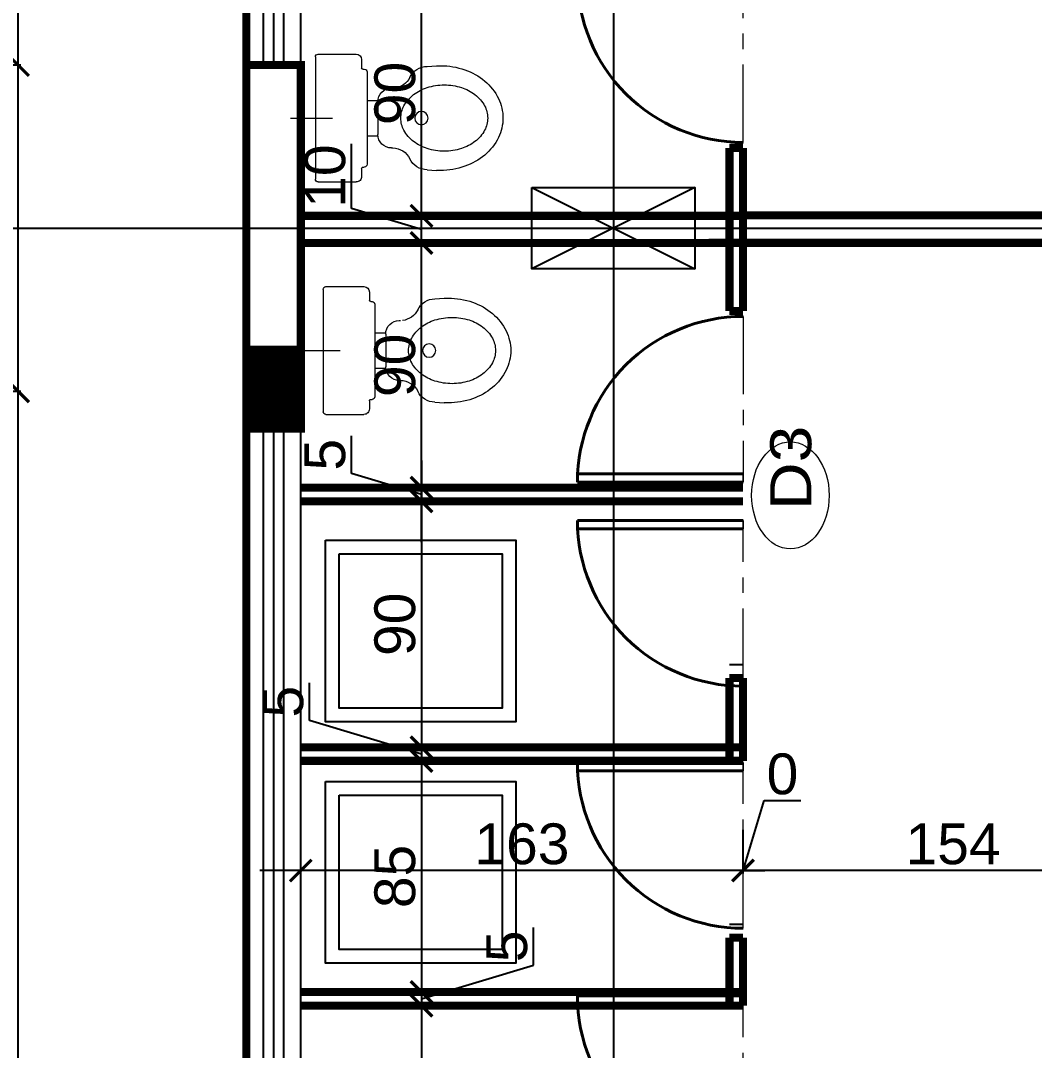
# Model space of a CAD drawing. Extents: x 250879 to 348495, y -51522 to -9360.
# Drawn here: x 292706.4 to 293079.3, y -20995.2 to -20616.5 of the extents above; entities that cross this region are included whole.
import ezdxf

# ---------------------------------------------------------------- set-up
doc = ezdxf.new("R2010")
doc.units = 0
doc.linetypes.add('CENTER', pattern=[50.800000000000004, 31.75, -6.349999999999999, 6.349999999999999, -6.349999999999999])
doc.layers.get('0').update_dxf_attribs({"linetype": 'CONTINUOUS'})
doc.layers.get('DEFPOINTS').update_dxf_attribs({"color": 9, "linetype": 'CONTINUOUS'})
for name, color, linetype, lineweight in [('A-Axis', 1, 'CENTER', 9), ('A-Door', 5, 'CONTINUOUS', 15), ('A-text finishing', 6, 'CONTINUOUS', 13), ('FURN', 126, 'CONTINUOUS', 9), ('SECTION-ar', 131, 'CONTINUOUS', 40)]:
    doc.layers.add(name, color=color, linetype=linetype, lineweight=lineweight)
for name, color, linetype in [('AXIS', 1, 'CONTINUOUS'), ('COLUMN', 5, 'CONTINUOUS'), ('FURNITURE', 4, 'CONTINUOUS'), ('WALL', 7, 'CONTINUOUS'), ('WALL1', 2, 'CONTINUOUS')]:
    doc.layers.add(name, color=color, linetype=linetype)
doc.styles.add('ARIAL', font='BOD_CR.TTF', dxfattribs={"width": 1.199999999999999})
doc.styles.get("Standard").update_dxf_attribs({"font": 'sanss___.ttf', "height": 15})
doc.dimstyles.new('STANDARD$0', dxfattribs={"dimscale": 0, "dimtxt": 12, "dimasz": 8, "dimexe": 15, "dimexo": 0.0625, "dimgap": 2, "dimtad": 1, "dimdec": 0, "dimzin": 0, "dimdsep": 46, "dimtxsty": 'Standard', "dimblk1": 'ARCHTICK', "dimblk2": 'ARCHTICK', "dimsah": 1, "dimcen": 0.09, "dimdle": 15, "dimclrd": 3, "dimclre": 3, "dimclrt": 3, "dimazin": 0, "dimtfac": 1, "dimtdec": 0, "dimtofl": 0, "dimtmove": 1, "dimatfit": 3, "dimldrblk": 'ARCHTICK', "dimfxl": 1.045499999999997, "dimfxlon": 1, "dimtolj": 1, "dimtzin": 0, "dimarcsym": 0})

# ---------------------------------------------------------------- blocks, each defined once
blk = doc.blocks.new('COLUMN')
at = {"layer": 'AXIS'}
for p, q in [((236924.6994773077, -9644.256519553426), (236984.6994773077, -9674.256519553426)), ((236984.6994773077, -9644.256519553426), (236924.6994773077, -9674.256519553426))]:
    blk.add_line(p, q, dxfattribs=at)
at = {"layer": 'COLUMN'}
blk.add_lwpolyline([(236924.6994773077, -9644.256519553426), (236984.6994773077, -9644.256519553426), (236984.6994773077, -9674.256519553426), (236924.6994773077, -9674.256519553426)], close=True, dxfattribs=at)
blk = doc.blocks.new('AXISG')
at = {"layer": 'AXIS'}
for p, q in [((305954.8837600994, -19949.16446858895), (305954.8837600994, -23524.12586554483)), ((305601.3768088833, -20692.8329642961), (307936.9012656476, -20692.8329642961))]:
    blk.add_line(p, q, dxfattribs=at)
at = {"layer": 'WALL', "linetype": 'Continuous'}
blk.add_blockref('COLUMN', (69000.18428279168, -11033.57644474268), dxfattribs=at)
blk = doc.blocks.new('_ARCHTICK')
at = {"color": 0, "linetype": 'ByBlock', "const_width": 0.15}
blk.add_lwpolyline([(-0.5, -0.5), (0.5, 0.5)], dxfattribs=at)
blk = doc.blocks.new('*D703')
at = {"layer": 'DEFPOINTS', "color": 0, "linetype": 'Continuous', "transparency": 16777216}
for p in [(292853.8539617985, -20788.28171744099), (292890.9306894002, -20788.28171744099), (292864.6861865809, -20793.28171744099)]:
    blk.add_point(p, dxfattribs=at)
at = {"layer": 'WALL', "color": 3, "linetype": 'Continuous', "lineweight": -2, "transparency": 16777216}
for p, q in [((292828.1276243499, -20783.06381620642), (292828.1276243499, -20769.20784912823)), ((292853.8539617985, -20808.28171744099), (292853.8539617985, -20773.28171744099)), ((292853.8539617985, -20790.78171744099), (292828.1276243499, -20783.06381620642)), ((292854.8994617985, -20788.28171744099), (292838.8539617985, -20788.28171744099)), ((292854.8994617985, -20793.28171744099), (292838.8539617985, -20793.28171744099))]:
    blk.add_line(p, q, dxfattribs=at)
at = {"layer": 'WALL', "color": 3, "linetype": 'Continuous', "lineweight": -2, "transparency": 16777216, "xscale": 8, "yscale": 8, "zscale": 8}
for p, rotation in [((292853.8539617985, -20788.28171744099), 90), ((292853.8539617985, -20793.28171744099), 270)]:
    blk.add_blockref('_ARCHTICK', p, dxfattribs=dict(at, rotation=rotation))
at = {"layer": 'WALL', "color": 3, "linetype": 'Continuous', "transparency": 16777216, "insert": (292818.4012869013, -20776.13583266728), "char_height": 15, "attachment_point": 5, "rotation": 90}
blk.add_mtext('\\A1;5', dxfattribs=at)
blk = doc.blocks.new('*D704')
at = {"layer": 'DEFPOINTS', "color": 0, "linetype": 'Continuous', "transparency": 16777216}
for p in [(292853.8539617985, -20698.28171744099), (292880.0147645975, -20698.28171744099), (292890.9306894002, -20788.28171744099)]:
    blk.add_point(p, dxfattribs=at)
at = {"layer": 'WALL', "color": 3, "linetype": 'Continuous', "lineweight": -2, "transparency": 16777216}
for p, q in [((292853.8539617985, -20803.28171744099), (292853.8539617985, -20683.28171744099)), ((292854.8994617985, -20698.28171744099), (292838.8539617985, -20698.28171744099)), ((292854.8994617985, -20788.28171744099), (292838.8539617985, -20788.28171744099))]:
    blk.add_line(p, q, dxfattribs=at)
at = {"layer": 'WALL', "color": 3, "linetype": 'Continuous', "lineweight": -2, "transparency": 16777216, "xscale": 8, "yscale": 8, "zscale": 8}
for p, rotation in [((292853.8539617985, -20698.28171744099), 90), ((292853.8539617985, -20788.28171744099), 270)]:
    blk.add_blockref('_ARCHTICK', p, dxfattribs=dict(at, rotation=rotation))
at = {"layer": 'WALL', "color": 3, "linetype": 'Continuous', "transparency": 16777216, "insert": (292844.1276243499, -20743.28171744094), "char_height": 15, "attachment_point": 5, "rotation": 90}
blk.add_mtext('\\A1;90', dxfattribs=at)
blk = doc.blocks.new('*D705')
at = {"layer": 'DEFPOINTS', "color": 0, "linetype": 'Continuous', "transparency": 16777216}
for p in [(292853.8539617985, -20688.28171744099), (292884.2931753561, -20688.28171744099), (292880.0147645975, -20698.28171744099)]:
    blk.add_point(p, dxfattribs=at)
at = {"layer": 'WALL', "color": 3, "linetype": 'Continuous', "lineweight": -2, "transparency": 16777216}
for p, q in [((292828.1276243499, -20685.56381620642), (292828.1276243499, -20661.79015365498)), ((292853.8539617985, -20713.28171744099), (292853.8539617985, -20673.28171744099)), ((292853.8539617985, -20693.28171744099), (292828.1276243499, -20685.56381620642)), ((292854.8994617985, -20688.28171744099), (292838.8539617985, -20688.28171744099)), ((292854.8994617985, -20698.28171744099), (292838.8539617985, -20698.28171744099))]:
    blk.add_line(p, q, dxfattribs=at)
at = {"layer": 'WALL', "color": 3, "linetype": 'Continuous', "lineweight": -2, "transparency": 16777216, "xscale": 8, "yscale": 8, "zscale": 8}
for p, rotation in [((292853.8539617985, -20688.28171744099), 90), ((292853.8539617985, -20698.28171744099), 270)]:
    blk.add_blockref('_ARCHTICK', p, dxfattribs=dict(at, rotation=rotation))
at = {"layer": 'WALL', "color": 3, "linetype": 'Continuous', "transparency": 16777216, "insert": (292818.4012869013, -20673.67698493065), "char_height": 15, "attachment_point": 5, "rotation": 90}
blk.add_mtext('\\A1;10', dxfattribs=at)
blk = doc.blocks.new('*D706')
at = {"layer": 'DEFPOINTS', "color": 0, "linetype": 'Continuous', "transparency": 16777216}
for p in [(292853.8539617985, -20598.28171744099), (292863.2604933989, -20598.28171744099), (292884.2931753561, -20688.28171744099)]:
    blk.add_point(p, dxfattribs=at)
at = {"layer": 'WALL', "color": 3, "linetype": 'Continuous', "lineweight": -2, "transparency": 16777216}
for p, q in [((292853.8539617985, -20703.28171744099), (292853.8539617985, -20583.28171744099)), ((292854.8994617985, -20598.28171744099), (292838.8539617985, -20598.28171744099)), ((292854.8994617985, -20688.28171744099), (292838.8539617985, -20688.28171744099))]:
    blk.add_line(p, q, dxfattribs=at)
at = {"layer": 'WALL', "color": 3, "linetype": 'Continuous', "lineweight": -2, "transparency": 16777216, "xscale": 8, "yscale": 8, "zscale": 8}
for p, rotation in [((292853.8539617985, -20598.28171744099), 90), ((292853.8539617985, -20688.28171744099), 270)]:
    blk.add_blockref('_ARCHTICK', p, dxfattribs=dict(at, rotation=rotation))
at = {"layer": 'WALL', "color": 3, "linetype": 'Continuous', "transparency": 16777216, "insert": (292844.1276243499, -20643.28171744094), "char_height": 15, "attachment_point": 5, "rotation": 90}
blk.add_mtext('\\A1;90', dxfattribs=at)
blk = doc.blocks.new('D70')
at = {"layer": 'A-Axis'}
blk.add_line((307725.0642755921, -30884.76289640172), (307725.0642755921, -30817.07946808813), dxfattribs=at)
at = {"layer": 'A-Door'}
for p, q in [((307725.0642755921, -30817.07946808813), (307725.0642755921, -30820.45102590095)), ((307792.7477039057, -30817.07946808813), (307792.7477039057, -30820.45102590095))]:
    blk.add_line(p, q, dxfattribs=at)
at = {"layer": 'SECTION-ar', "ltscale": 20}
for p, q in [((307725.0642755921, -30817.07946808813), (307792.7477039057, -30817.07946808813)), ((307792.7477039057, -30820.45102590095), (307725.0642755921, -30820.45102590096))]:
    blk.add_line(p, q, dxfattribs=at)
at = {"layer": 'SECTION-ar', "ltscale": 20, "extrusion": (0, 0, -1)}
blk.add_ellipse((307725.0642755921, -30817.07946808812), major_axis=(-47.85941113449373, 47.85941113449371), ratio=0.9999999999997696, start_param=2.356194490192229, end_param=3.926990816987356, dxfattribs=at)
blk = doc.blocks.new('TOILET')
for p, q in [((1.42e-14, 0.0920005549881893), (-1.42e-14, -0.0627298281180799)), ((-0.2250000000000369, 0), (0.2250000000000369, 0)), ((-0.2350000000000278, -0.0100000000000051), (-0.2349999999999994, -0.149999999999963)), ((0.2350000000000278, -0.0100000000000051), (0.2350000000000278, -0.1499999999999773)), ((-0.2149999999999892, -0.1699999999999591), (-0.1850000000000165, -0.1699999999999591)), ((-0.180000000000021, -0.1749999999999545), (-0.180000000000021, -0.17999999999995)), ((0.1799999999999926, -0.1749999999999545), (0.1799999999999926, -0.17999999999995)), ((0.184999999999988, -0.1699999999999591), (0.2150000000000176, -0.1699999999999733)), ((-0.1700000000000301, -0.1899999999999551), (0.1700000000000017, -0.1899999999999551)), ((-0.0649999999999551, -0.1899999999999551), (-0.0649999999999551, -0.230250628144617)), ((0.0650000000000119, -0.1899999999999551), (0.0650000000000119, -0.2302506281446455)), ((-0.0599999999999881, -0.2299999999999613), (0.0600000000000165, -0.2299999999999756)), ((-0.1099999999999994, -0.2799999999999585), (-0.1099999999999994, -0.2843671447610916)), ((0.1100000000000278, -0.2799999999999727), (0.1100000000000278, -0.2843671447648575)), ((-0.1899999999999835, -0.4108582511738206), (-0.1921942687095139, -0.4455287479287762)), ((0.1899999999999835, -0.4108582511738348), (0.1921942687095424, -0.4455287479287762))]:
    blk.add_line(p, q)
blk.add_lwpolyline([(1.42e-14, -0.3142484466677757, 0.124940132211905), (-0.0448875361360734, -0.3256428226940216, 0.1058033347124543), (-0.0862508156472046, -0.3610526170990624, 0.0866504525014975), (-0.1122687594558585, -0.4111386203364021, 0.0767072297481512), (-0.1219770732540013, -0.4740478801299162, 0.0767072297480998), (-0.1122687594558585, -0.5369571399234729, 0.08665045250132201), (-0.0862508156472046, -0.5870431431607699, 0.1058033347123541), (-0.0448875361360734, -0.622452937565825, 0.124940132211754), (1.42e-14, -0.6338473135920566, 0.1249401322118307), (0.0448875361360734, -0.622452937565825, 0.1058033347125261), (0.086250815647233, -0.5870431431607699, 0.0866504525015058), (0.1122687594559153, -0.5369571399233735, 0.0767072297479977), (0.1219770732540297, -0.4740478801299162, 0.0767072297478614), (0.1122687594559437, -0.41113862033653, 0.08665045250157301), (0.086250815647233, -0.3610526170990624, 0.1058033347126552), (0.0448875361361019, -0.32564282269405, 0.1249401322122071)], format="xyb", close=True)
for points in [[(-0.1921942687095139, -0.4455287479287762, 0.0132118733683078), (-0.1925767201674802, -0.4599999999999654, 0.0836533908698555), (-0.1774512425788117, -0.5497729966895833, 0.0910585749032859), (-0.1361723047290724, -0.622634559672875, 0.1039527655389793), (-0.0719155897296702, -0.6731840259616462, 0.1153588042675375), (1.42e-14, -0.6899999999999693, 0.1153588042676263)], [(1.42e-14, -0.6899999999999693, 0.1153588042676263), (0.0719155897296418, -0.6731840259616462, 0.1039527655391966), (0.1361723047291008, -0.622634559672875, 0.0910585749032859), (0.1774512425788401, -0.5497729966895833, 0.0836533908698555), (0.1925767201675086, -0.4599999999999654, 0.0132118733682955), (0.1921942687095424, -0.4455287479287762, 0.0910585749033702)]]:
    blk.add_lwpolyline(points, format="xyb")
blk.add_circle((1.42e-14, -0.3898931670839545), 0.0245844573011453)
for centre, radius, start, end in [((-0.2250000000000369, -0.0100000000000051), 0.01, 90, 180), ((0.2250000000000369, -0.0100000000000051), 0.01, 0, 90.00000000000178), ((-0.2149999999999892, -0.149999999999963), 0.02, 180.0000000000102, 269.9999999999981), ((0.2150000000000176, -0.1499999999999773), 0.02, 269.9999999999981, 0), ((-0.1850000000000165, -0.1749999999999545), 0.005, 0, 89.99999999999773), ((-0.1700000000000301, -0.17999999999995), 0.01, 180, 270), ((0.1700000000000017, -0.17999999999995), 0.01, 269.9999999999981, 0), ((0.184999999999988, -0.1749999999999545), 0.005, 89.99999999998575, 180), ((-0.0599999999999881, -0.2799999999999585), 0.05, 89.99999999999193, 180), ((0.0600000000000165, -0.2799999999999727), 0.05, 0, 89.99999999999646), ((-0.1799999999999926, -0.2843671447610916), 0.07, 295.3769335241037, 353.5887963686275), ((0.180000000000021, -0.2843671447648575), 0.07, 180, 244.6230664752254), ((-0.1199999999999903, -0.4108582511738206), 0.07, 115.3769335241, 180.0000000000035), ((0.1199999999999903, -0.4108582511738348), 0.07, 0, 64.62306647523387)]:
    blk.add_arc(centre, radius, start, end)
blk = doc.blocks.new('*D708')
at = {"layer": 'DEFPOINTS', "color": 0, "linetype": 'Continuous', "transparency": 16777216}
for p in [(292853.8539617985, -20793.28171744099), (292853.8539617985, -20883.7348086327), (292853.8539617985, -20883.7348086327)]:
    blk.add_point(p, dxfattribs=at)
at = {"layer": 'WALL', "color": 3, "linetype": 'Continuous', "lineweight": -2, "transparency": 16777216}
for p, q in [((292853.8539617985, -20778.28171744099), (292853.8539617985, -20898.7348086327)), ((292853.8539617985, -20793.28171744099), (292838.8539617985, -20793.28171744099)), ((292853.8539617985, -20883.7348086327), (292838.8539617985, -20883.7348086327))]:
    blk.add_line(p, q, dxfattribs=at)
at = {"layer": 'WALL', "color": 3, "linetype": 'Continuous', "lineweight": -2, "transparency": 16777216, "xscale": 8, "yscale": 8, "zscale": 8}
for p, rotation in [((292853.8539617985, -20793.28171744099), 90), ((292853.8539617985, -20883.7348086327), 270)]:
    blk.add_blockref('_ARCHTICK', p, dxfattribs=dict(at, rotation=rotation))
at = {"layer": 'WALL', "color": 3, "linetype": 'Continuous', "transparency": 16777216, "insert": (292844.1276243499, -20838.5082630368), "char_height": 15, "attachment_point": 5, "rotation": 90}
blk.add_mtext('\\A1;90', dxfattribs=at)
blk = doc.blocks.new('*D709')
at = {"layer": 'DEFPOINTS', "color": 0, "linetype": 'Continuous', "transparency": 16777216}
for p in [(292853.8539617985, -20883.7348086327), (292853.8539617985, -20888.7348086327), (292853.8539617985, -20888.7348086327)]:
    blk.add_point(p, dxfattribs=at)
at = {"layer": 'WALL', "color": 3, "linetype": 'Continuous', "lineweight": -2, "transparency": 16777216}
for p, q in [((292812.6749494528, -20873.881104929), (292812.6749494528, -20860.02513785081)), ((292853.8539617985, -20868.7348086327), (292853.8539617985, -20903.7348086327)), ((292853.8539617985, -20886.2348086327), (292812.6749494528, -20873.881104929)), ((292853.8539617985, -20883.7348086327), (292838.8539617985, -20883.7348086327)), ((292853.8539617985, -20888.7348086327), (292838.8539617985, -20888.7348086327))]:
    blk.add_line(p, q, dxfattribs=at)
at = {"layer": 'WALL', "color": 3, "linetype": 'Continuous', "lineweight": -2, "transparency": 16777216, "xscale": 8, "yscale": 8, "zscale": 8}
for p, rotation in [((292853.8539617985, -20883.7348086327), 90), ((292853.8539617985, -20888.7348086327), 270)]:
    blk.add_blockref('_ARCHTICK', p, dxfattribs=dict(at, rotation=rotation))
at = {"layer": 'WALL', "color": 3, "linetype": 'Continuous', "transparency": 16777216, "insert": (292802.9486120042, -20866.95312138986), "char_height": 15, "attachment_point": 5, "rotation": 90}
blk.add_mtext('\\A1;5', dxfattribs=at)
blk = doc.blocks.new('*D710')
at = {"layer": 'DEFPOINTS', "color": 0, "linetype": 'Continuous', "transparency": 16777216}
for p in [(292853.8539617985, -20888.7348086327), (292853.8539617985, -20973.7348086327), (292853.8539617985, -20973.7348086327)]:
    blk.add_point(p, dxfattribs=at)
at = {"layer": 'WALL', "color": 3, "linetype": 'Continuous', "lineweight": -2, "transparency": 16777216}
for p, q in [((292853.8539617985, -20873.7348086327), (292853.8539617985, -20988.7348086327)), ((292853.8539617985, -20888.7348086327), (292838.8539617985, -20888.7348086327)), ((292853.8539617985, -20973.7348086327), (292838.8539617985, -20973.7348086327))]:
    blk.add_line(p, q, dxfattribs=at)
at = {"layer": 'WALL', "color": 3, "linetype": 'Continuous', "lineweight": -2, "transparency": 16777216, "xscale": 8, "yscale": 8, "zscale": 8}
for p, rotation in [((292853.8539617985, -20888.7348086327), 90), ((292853.8539617985, -20973.7348086327), 270)]:
    blk.add_blockref('_ARCHTICK', p, dxfattribs=dict(at, rotation=rotation))
at = {"layer": 'WALL', "color": 3, "linetype": 'Continuous', "transparency": 16777216, "insert": (292844.1276243499, -20931.23480863265), "char_height": 15, "attachment_point": 5, "rotation": 90}
blk.add_mtext('\\A1;85', dxfattribs=at)
blk = doc.blocks.new('*D711')
at = {"layer": 'DEFPOINTS', "color": 0, "linetype": 'Continuous', "transparency": 16777216}
for p in [(292853.8539617985, -20973.7348086327), (292848.6596819623, -20978.7348086327), (292853.8539617985, -20978.7348086327)]:
    blk.add_point(p, dxfattribs=at)
at = {"layer": 'WALL', "color": 3, "linetype": 'Continuous', "lineweight": -2, "transparency": 16777216}
for p, q in [((292895.0329741442, -20963.881104929), (292895.0329741442, -20950.02513785081)), ((292853.8539617985, -20958.7348086327), (292853.8539617985, -20993.7348086327)), ((292853.8539617985, -20976.2348086327), (292895.0329741442, -20963.881104929)), ((292853.8539617985, -20973.7348086327), (292838.8539617985, -20973.7348086327)), ((292852.8084617985, -20978.7348086327), (292868.8539617985, -20978.7348086327))]:
    blk.add_line(p, q, dxfattribs=at)
at = {"layer": 'WALL', "color": 3, "linetype": 'Continuous', "lineweight": -2, "transparency": 16777216, "xscale": 8, "yscale": 8, "zscale": 8}
for p, rotation in [((292853.8539617985, -20973.7348086327), 90), ((292853.8539617985, -20978.7348086327), 270)]:
    blk.add_blockref('_ARCHTICK', p, dxfattribs=dict(at, rotation=rotation))
at = {"layer": 'WALL', "color": 3, "linetype": 'Continuous', "transparency": 16777216, "insert": (292885.3066366956, -20956.95312138986), "char_height": 15, "attachment_point": 5, "rotation": 90}
blk.add_mtext('\\A1;5', dxfattribs=at)
blk = doc.blocks.new('*D712')
at = {"layer": 'DEFPOINTS', "color": 0, "linetype": 'Continuous', "transparency": 16777216}
for p in [(292848.6596819623, -20978.7348086327), (292848.6596819623, -21067.83296429647), (292853.8539617985, -21067.83296429647)]:
    blk.add_point(p, dxfattribs=at)
at = {"layer": 'WALL', "color": 3, "linetype": 'Continuous', "lineweight": -2, "transparency": 16777216}
for p, q in [((292853.8539617985, -20963.7348086327), (292853.8539617985, -21082.83296429647)), ((292852.8084617985, -20978.7348086327), (292868.8539617985, -20978.7348086327)), ((292852.8084617985, -21067.83296429647), (292868.8539617985, -21067.83296429647))]:
    blk.add_line(p, q, dxfattribs=at)
at = {"layer": 'WALL', "color": 3, "linetype": 'Continuous', "lineweight": -2, "transparency": 16777216, "xscale": 8, "yscale": 8, "zscale": 8}
for p, rotation in [((292853.8539617985, -20978.7348086327), 90), ((292853.8539617985, -21067.83296429647), 270)]:
    blk.add_blockref('_ARCHTICK', p, dxfattribs=dict(at, rotation=rotation))
at = {"layer": 'WALL', "color": 3, "linetype": 'Continuous', "transparency": 16777216, "insert": (292844.1276243499, -21023.28388646454), "char_height": 15, "attachment_point": 5, "rotation": 90}
blk.add_mtext('\\A1;89', dxfattribs=at)
blk = doc.blocks.new('*D721')
at = {"layer": 'DEFPOINTS', "color": 0, "linetype": 'Continuous', "transparency": 16777216}
for p in [(292972.1353686816, -20929.06999551473), (293126.6342208207, -20929.06999551473), (292972.1353686816, -20953.73480863276)]:
    blk.add_point(p, dxfattribs=at)
at = {"layer": 'WALL', "color": 3, "linetype": 'Continuous', "lineweight": -2, "transparency": 16777216}
for p, q in [((292972.1353686816, -20930.11549551473), (292972.1353686816, -20914.06999551473)), ((293126.6342208207, -20929.06999551473), (293126.6342208207, -20914.06999551473)), ((293141.6342208207, -20929.06999551473), (292957.1353686816, -20929.06999551473))]:
    blk.add_line(p, q, dxfattribs=at)
at = {"layer": 'WALL', "color": 3, "linetype": 'Continuous', "lineweight": -2, "transparency": 16777216, "xscale": 8, "yscale": 8, "zscale": 8, "rotation": 180}
blk.add_blockref('_ARCHTICK', (292972.1353686816, -20929.06999551473), dxfattribs=at)
at = {"layer": 'WALL', "color": 3, "linetype": 'Continuous', "lineweight": -2, "transparency": 16777216, "xscale": 8, "yscale": 8, "zscale": 8}
blk.add_blockref('_ARCHTICK', (293126.6342208207, -20929.06999551473), dxfattribs=at)
at = {"layer": 'WALL', "color": 3, "linetype": 'Continuous', "transparency": 16777216, "insert": (293049.3847947512, -20919.34365806617), "char_height": 15, "attachment_point": 5}
blk.add_mtext('\\A1;154', dxfattribs=at)
blk = doc.blocks.new('*D722')
at = {"layer": 'DEFPOINTS', "color": 0, "linetype": 'Continuous', "transparency": 16777216}
for p in [(292972.1353686816, -20929.06999551473), (292972.1353686816, -20953.73480863276), (292972.1353686816, -20953.73480863276)]:
    blk.add_point(p, dxfattribs=at)
at = {"layer": 'WALL', "color": 3, "linetype": 'Continuous', "lineweight": -2, "transparency": 16777216}
for p, q in [((292972.1353686816, -20929.06999551473), (292979.8532699161, -20903.34365806617)), ((292979.8532699161, -20903.34365806617), (292993.400595019, -20903.34365806617)), ((292972.1353686816, -20930.11549551473), (292972.1353686816, -20914.06999551473)), ((292972.1353686816, -20930.11549551473), (292972.1353686816, -20914.06999551473)), ((292972.1353686816, -20929.06999551473), (292964.1353686816, -20929.06999551473)), ((292972.1353686816, -20929.06999551473), (292980.1353686816, -20929.06999551473))]:
    blk.add_line(p, q, dxfattribs=at)
at = {"layer": 'WALL', "color": 3, "linetype": 'Continuous', "lineweight": -2, "transparency": 16777216, "xscale": 8, "yscale": 8, "zscale": 8}
blk.add_blockref('_ARCHTICK', (292972.1353686816, -20929.06999551473), dxfattribs=at)
at = {"layer": 'WALL', "color": 3, "linetype": 'Continuous', "lineweight": -2, "transparency": 16777216, "xscale": 8, "yscale": 8, "zscale": 8, "rotation": 180}
blk.add_blockref('_ARCHTICK', (292972.1353686816, -20929.06999551473), dxfattribs=at)
at = {"layer": 'WALL', "color": 3, "linetype": 'Continuous', "transparency": 16777216, "insert": (292986.6269324676, -20893.61732061761), "char_height": 15, "attachment_point": 5}
blk.add_mtext('\\A1;0', dxfattribs=at)
blk = doc.blocks.new('*D723')
at = {"layer": 'DEFPOINTS', "color": 0, "linetype": 'Continuous', "transparency": 16777216}
for p in [(292809.4429352072, -20929.06999551473), (292809.4429352072, -20949.24366318347), (292972.1353686816, -20953.73480863276)]:
    blk.add_point(p, dxfattribs=at)
at = {"layer": 'WALL', "color": 3, "linetype": 'Continuous', "lineweight": -2, "transparency": 16777216}
for p, q in [((292809.4429352072, -20930.11549551473), (292809.4429352072, -20914.06999551473)), ((292972.1353686816, -20930.11549551473), (292972.1353686816, -20914.06999551473)), ((292987.1353686816, -20929.06999551473), (292794.4429352072, -20929.06999551473))]:
    blk.add_line(p, q, dxfattribs=at)
at = {"layer": 'WALL', "color": 3, "linetype": 'Continuous', "lineweight": -2, "transparency": 16777216, "xscale": 8, "yscale": 8, "zscale": 8, "rotation": 180}
blk.add_blockref('_ARCHTICK', (292809.4429352072, -20929.06999551473), dxfattribs=at)
at = {"layer": 'WALL', "color": 3, "linetype": 'Continuous', "lineweight": -2, "transparency": 16777216, "xscale": 8, "yscale": 8, "zscale": 8}
blk.add_blockref('_ARCHTICK', (292972.1353686816, -20929.06999551473), dxfattribs=at)
at = {"layer": 'WALL', "color": 3, "linetype": 'Continuous', "transparency": 16777216, "insert": (292890.7891519443, -20919.33337000033), "char_height": 15, "attachment_point": 5}
blk.add_mtext('\\A1;163', dxfattribs=at)
blk = doc.blocks.new('*D769')
at = {"layer": 'DEFPOINTS', "color": 0, "linetype": 'Continuous', "transparency": 16777216}
for p in [(292705.4552457123, -20752.83296429462), (292789.4429352075, -20752.83296429462), (292789.442935207, -21032.83296429462)]:
    blk.add_point(p, dxfattribs=at)
at = {"layer": 'WALL', "color": 3, "linetype": 'Continuous', "lineweight": -2, "transparency": 16777216}
for p, q in [((292705.4552457123, -21047.83296429462), (292705.4552457123, -20737.83296429462)), ((292706.5007457123, -20752.83296429462), (292690.4552457123, -20752.83296429462)), ((292706.5007457123, -21032.83296429462), (292690.4552457123, -21032.83296429462))]:
    blk.add_line(p, q, dxfattribs=at)
at = {"layer": 'WALL', "color": 3, "linetype": 'Continuous', "lineweight": -2, "transparency": 16777216, "xscale": 8, "yscale": 8, "zscale": 8}
for p, rotation in [((292705.4552457123, -20752.83296429462), 90), ((292705.4552457123, -21032.83296429462), 270)]:
    blk.add_blockref('_ARCHTICK', p, dxfattribs=dict(at, rotation=rotation))
at = {"layer": 'WALL', "color": 3, "linetype": 'Continuous', "transparency": 16777216, "insert": (292695.7289082637, -20892.83296429457), "char_height": 15, "attachment_point": 5, "rotation": 90}
blk.add_mtext('\\A1;280', dxfattribs=at)
blk = doc.blocks.new('*D770')
at = {"layer": 'DEFPOINTS', "color": 0, "linetype": 'Continuous', "transparency": 16777216}
for p in [(292705.4552457123, -20632.83296429462), (292789.4429352076, -20632.83296429462), (292789.4429352075, -20752.83296429462)]:
    blk.add_point(p, dxfattribs=at)
at = {"layer": 'WALL', "color": 3, "linetype": 'Continuous', "lineweight": -2, "transparency": 16777216}
for p, q in [((292705.4552457123, -20767.83296429462), (292705.4552457123, -20617.83296429462)), ((292706.5007457123, -20632.83296429462), (292690.4552457123, -20632.83296429462)), ((292706.5007457123, -20752.83296429462), (292690.4552457123, -20752.83296429462))]:
    blk.add_line(p, q, dxfattribs=at)
at = {"layer": 'WALL', "color": 3, "linetype": 'Continuous', "lineweight": -2, "transparency": 16777216, "xscale": 8, "yscale": 8, "zscale": 8}
for p, rotation in [((292705.4552457123, -20632.83296429462), 90), ((292705.4552457123, -20752.83296429462), 270)]:
    blk.add_blockref('_ARCHTICK', p, dxfattribs=dict(at, rotation=rotation))
at = {"layer": 'WALL', "color": 3, "linetype": 'Continuous', "transparency": 16777216, "insert": (292695.7289082637, -20692.83296429457), "char_height": 15, "attachment_point": 5, "rotation": 90}
blk.add_mtext('\\A1;120', dxfattribs=at)
blk = doc.blocks.new('*D771')
at = {"layer": 'DEFPOINTS', "color": 0, "linetype": 'Continuous', "transparency": 16777216}
for p in [(292705.4552457123, -20352.83296429462), (292789.4429352081, -20352.83296429462), (292789.4429352076, -20632.83296429462)]:
    blk.add_point(p, dxfattribs=at)
at = {"layer": 'WALL', "color": 3, "linetype": 'Continuous', "lineweight": -2, "transparency": 16777216}
for p, q in [((292705.4552457123, -20647.83296429462), (292705.4552457123, -20337.83296429462)), ((292706.5007457123, -20352.83296429462), (292690.4552457123, -20352.83296429462)), ((292706.5007457123, -20632.83296429462), (292690.4552457123, -20632.83296429462))]:
    blk.add_line(p, q, dxfattribs=at)
at = {"layer": 'WALL', "color": 3, "linetype": 'Continuous', "lineweight": -2, "transparency": 16777216, "xscale": 8, "yscale": 8, "zscale": 8}
for p, rotation in [((292705.4552457123, -20352.83296429462), 90), ((292705.4552457123, -20632.83296429462), 270)]:
    blk.add_blockref('_ARCHTICK', p, dxfattribs=dict(at, rotation=rotation))
at = {"layer": 'WALL', "color": 3, "linetype": 'Continuous', "transparency": 16777216, "insert": (292695.7289082637, -20492.83296429457), "char_height": 15, "attachment_point": 5, "rotation": 90}
blk.add_mtext('\\A1;280', dxfattribs=at)

msp = doc.modelspace()

# ---------------------------------------------------------------- linework, layer by layer
at = {"layer": 'AXIS'}
msp.add_line((292924.4429352068, -19501.49473546498), (292924.4429352068, -23524.12586554483), dxfattribs=at)
at = {"layer": 'FURN'}
msp.add_ellipse((292989.5551120403, -20791.10584581609), major_axis=(-1.205418003969182e-15, 19.68596994347172), ratio=0.7243809066411835, dxfattribs=at)
at = {"layer": 'FURNITURE', "ltscale": 3}
for points in [[(292809.4429352081, -20352.83296429465), (292789.4429352081, -20352.83296429462), (292789.4429352077, -20632.83296429462), (292809.4429352077, -20632.83296429465)], [(292795.6139948085, -20632.83296429463), (292803.2718756068, -20632.83296429464), (292803.2718756073, -20352.83296429464), (292795.613994809, -20352.83296429463)], [(292809.4429352075, -20752.83296429465), (292789.4429352075, -20752.83296429462), (292789.442935207, -21032.83296429462), (292809.442935207, -21032.83296429465)], [(292795.6139948079, -21032.83296429463), (292803.2718756062, -21032.83296429464), (292803.2718756067, -20752.83296429464), (292795.6139948083, -20752.83296429463)], [(292818.5152992047, -20807.58787186762), (292888.5874025928, -20807.58787186762), (292888.5874025928, -20874.38110492877), (292818.5152992047, -20874.38110492877)], [(292823.5152992047, -20812.58787186762), (292883.5874025928, -20812.58787186762), (292883.5874025928, -20869.38110492877), (292823.5152992047, -20869.38110492877)], [(292818.5152992047, -20896.31602434952), (292888.5874025928, -20896.31602434952), (292888.5874025928, -20963.10925741067), (292818.5152992047, -20963.10925741067)], [(292823.5152992047, -20901.31602434952), (292883.5874025928, -20901.31602434952), (292883.5874025928, -20958.10925741067), (292823.5152992047, -20958.10925741067)]]:
    msp.add_lwpolyline(points, close=True, dxfattribs=at)
at = {"layer": 'WALL', "linetype": 'Continuous'}
for p, q in [((292789.4429352085, -20272.66837802824), (292789.4429352085, -21477.8329642961)), ((292967.1353686816, -20853.28171744099), (292972.1353686816, -20853.28171744099)), ((292967.1353686816, -20948.7348086327), (292972.1353686816, -20948.7348086327))]:
    msp.add_line(p, q, dxfattribs=at)
at = {"layer": 'WALL', "linetype": 'Continuous', "const_width": 3}
for points in [[(292720.0118131653, -21907.83296429605), (292720.011813165, -21477.8329642961), (292789.4429352062, -21477.8329642961), (292789.4429352068, -20272.66837802973), (292904.4429352069, -20272.66837803012), (292904.4429352218, -20157.668377999), (294465.7156147903, -20157.66837802988), (294465.7156147906, -20272.66837803004), (294580.7156147904, -20272.66837802973), (294580.7156147903, -20707.8329642961), (294580.7156147903, -20707.8329642961), (294580.7156147903, -20707.8329642961), (293701.8948077681, -20709.57149138337), (293701.8948077681, -20497.31333556247)], [(292789.4429352076, -20692.83296429462), (292789.4429352077, -20632.83296429462), (292809.4429352077, -20632.83296429465), (292809.4429352076, -20692.83296429465), (292809.4429352075, -20752.83296429465), (292789.4429352075, -20752.83296429462), (292789.4429352076, -20692.83296429462)], [(292967.1353686816, -20663.28171744105), (292967.1353686816, -20698.28171744099)], [(292967.1353686816, -20663.28171744105), (292972.1353686816, -20663.28171744105)], [(292972.1353686816, -20663.28171744105), (292972.1353686816, -20698.28171744099)], [(292809.7260101189, -20688.28171744099), (292972.1353686816, -20688.28171744099)], [(292809.7260101189, -20688.28171744099), (292972.1353686816, -20688.28171744099)], [(292967.1353686816, -20723.28171744093), (292967.1353686816, -20688.28171744099)], [(292972.1353686816, -20688.127655297), (293334.9198133593, -20688.127655297)], [(292972.1353686816, -20723.28171744093), (292972.1353686816, -20688.28171744099)], [(292809.7260101189, -20698.28171744099), (292972.1353686816, -20698.28171744099)], [(292809.7260101189, -20698.28171744099), (292972.1353686816, -20698.28171744099)], [(293334.9198133593, -20698.22581096039), (292959.4429352068, -20698.22581096017)], [(292972.1353686816, -20698.127655297), (293334.9198133593, -20698.127655297)], [(292967.1353686816, -20723.28171744093), (292972.1353686816, -20723.28171744093)], [(292809.4429352075, -20788.28171744099), (292972.1353686816, -20788.28171744099)], [(292962.1353686816, -20788.28171744099), (292972.1353686816, -20788.28171744099)], [(292809.4429352075, -20793.28171744099), (292972.1353686816, -20793.28171744099)], [(292962.1353686816, -20793.28171744099), (292972.1353686816, -20793.28171744099)], [(292962.1353686816, -20793.28171744099), (292972.1353686816, -20793.28171744099)], [(292967.1353686816, -20888.7348086327), (292967.1353686816, -20858.28171744105)], [(292967.1353686816, -20858.28171744105), (292972.1353686816, -20858.28171744105)], [(292967.1353686816, -20858.28171744105), (292972.1353686816, -20858.28171744105)], [(292972.1353686816, -20888.7348086327), (292972.1353686816, -20858.28171744105)], [(292809.4429352075, -20883.7348086327), (292972.1353686816, -20883.7348086327)], [(292967.1353686816, -20883.7348086327), (292972.1353686816, -20883.7348086327)], [(292809.4429352075, -20888.7348086327), (292972.1353686816, -20888.7348086327)], [(292967.1353686816, -20888.7348086327), (292972.1353686816, -20888.7348086327)], [(292967.1353686816, -20888.7348086327), (292972.1353686816, -20888.7348086327)], [(292967.1353686816, -20978.7348086327), (292967.1353686816, -20953.73480863276)], [(292967.1353686816, -20953.73480863276), (292972.1353686816, -20953.73480863276)], [(292967.1353686816, -20953.73480863276), (292972.1353686816, -20953.73480863276)], [(292972.1353686816, -20978.7348086327), (292972.1353686816, -20953.73480863276)], [(292809.4429352075, -20973.7348086327), (292972.1353686816, -20973.7348086327)], [(292967.1353686816, -20973.7348086327), (292972.1353686816, -20973.7348086327)], [(292809.4429352075, -20978.7348086327), (292972.1353686816, -20978.7348086327)], [(292967.1353686816, -20978.7348086327), (292972.1353686816, -20978.7348086327)], [(292967.1353686816, -20978.7348086327), (292972.1353686816, -20978.7348086327)]]:
    msp.add_lwpolyline(points, dxfattribs=at)
at = {"layer": 'WALL', "linetype": 'Continuous'}
msp.add_lwpolyline([(292809.4429352077, -20632.83296429465), (292789.4429352077, -20632.83296429462), (292789.4429352075, -20752.83296429462), (292809.4429352075, -20752.83296429465)], close=True, dxfattribs=at)
at = {"layer": 'WALL1'}
for p, q in [((292799.4429352081, -20352.83296429464), (292799.4429352077, -20632.83296429464)), ((292799.4429352075, -20752.83296429464), (292799.442935207, -21032.83296429464))]:
    msp.add_line(p, q, dxfattribs=at)

# ---------------------------------------------------------------- block references
at = {"layer": 'FURN', "xscale": -100, "yscale": 100, "zscale": 100, "rotation": 90}
for p in [(292814.8271635881, -20652.3369082234), (292817.6895654964, -20737.81950541371)]:
    msp.add_blockref('TOILET', p, dxfattribs=at)
at = {"layer": 'WALL', "linetype": 'Continuous'}
msp.add_blockref('AXISG', (-13030.44082489255, 0), dxfattribs=at)
at = {"layer": 'WALL', "linetype": 'Continuous', "xscale": -0.9000000000014552, "yscale": 0.9000000000014552, "zscale": 0.9}
for p in [(569924.6932167145, 7135.01902760634), (569924.6932167145, 6935.01902760634), (569924.6932167145, 6845.987506436872), (569924.6932167145, 6760.185833562911)]:
    msp.add_blockref('D70', p, dxfattribs=at)
at = {"layer": 'WALL', "linetype": 'Continuous', "xscale": 0.9000000000014552, "yscale": 0.9000000000014552, "zscale": 0.9000000000014552, "rotation": 180}
msp.add_blockref('D70', (569924.6932167145, -48521.58246248832), dxfattribs=at)

# ---------------------------------------------------------------- texts
at = {"layer": 'A-text finishing', "style": 'ARIAL', "width": 1.199999999999999}
msp.add_text('D3', height=15.12, rotation=90, dxfattribs=at).set_placement((292997.2333929508, -20796.46109892338))

# ---------------------------------------------------------------- dimensions: what is measured, and where the dimension line sits
at = {"layer": 'WALL', "linetype": 'Continuous'}
for base, p1, p2, picture, middle in [((292705.4552457123, -20352.83296429462), (292789.4429352076, -20632.83296429462), (292789.4429352081, -20352.83296429462), '*D771', (292695.7289082637, -20492.83296429457)), ((292853.8539617985, -20598.28171744099), (292884.2931753561, -20688.28171744099), (292863.2604933989, -20598.28171744099), '*D706', (292844.1276243499, -20643.28171744094)), ((292705.4552457123, -20632.83296429462), (292789.4429352075, -20752.83296429462), (292789.4429352076, -20632.83296429462), '*D770', (292695.7289082637, -20692.83296429457)), ((292853.8539617985, -20688.28171744099), (292880.0147645975, -20698.28171744099), (292884.2931753561, -20688.28171744099), '*D705', (292818.4012869013, -20683.56381620637)), ((292853.8539617985, -20698.28171744099), (292890.9306894002, -20788.28171744099), (292880.0147645975, -20698.28171744099), '*D704', (292844.1276243499, -20743.28171744094)), ((292705.4552457123, -20752.83296429462), (292789.442935207, -21032.83296429462), (292789.4429352075, -20752.83296429462), '*D769', (292695.7289082637, -20892.83296429457)), ((292853.8539617985, -20788.28171744099), (292864.6861865809, -20793.28171744099), (292890.9306894002, -20788.28171744099), '*D703', (292818.4012869013, -20781.06381620637)), ((292853.8539617985, -20883.7348086327), (292853.8539617985, -20793.28171744099), (292853.8539617985, -20883.7348086327), '*D708', (292844.1276243499, -20838.5082630368)), ((292853.8539617985, -20888.7348086327), (292853.8539617985, -20883.7348086327), (292853.8539617985, -20888.7348086327), '*D709', (292802.9486120042, -20871.88110492895)), ((292853.8539617985, -20973.7348086327), (292853.8539617985, -20888.7348086327), (292853.8539617985, -20973.7348086327), '*D710', (292844.1276243499, -20931.23480863265)), ((292853.8539617985, -20978.7348086327), (292853.8539617985, -20973.7348086327), (292848.6596819623, -20978.7348086327), '*D711', (292885.3066366956, -20961.88110492895)), ((292853.8539617985, -21067.83296429647), (292848.6596819623, -20978.7348086327), (292848.6596819623, -21067.83296429647), '*D712', (292844.1276243499, -21023.28388646454))]:
    dim = msp.add_linear_dim(base=base, p1=p1, p2=p2, angle=90, dimstyle='STANDARD$0', override={"dimscale": 1}, dxfattribs=at)
    dim.commit()
    dim.dimension.update_dxf_attribs({"geometry": picture, "text_midpoint": middle})
for base, p1, p2, picture, middle in [((292972.1353686816, -20929.06999551473), (292972.1353686816, -20953.73480863276), (292972.1353686816, -20953.73480863276), '*D722', (292981.8532699161, -20893.61732061761)), ((292809.4429352072, -20929.06999551473), (292972.1353686816, -20953.73480863276), (292809.4429352072, -20949.24366318347), '*D723', (292890.7891519443, -20919.33337000033)), ((292972.1353686816, -20929.06999551473), (293126.6342208207, -20929.06999551473), (292972.1353686816, -20953.73480863276), '*D721', (293049.3847947512, -20919.34365806617))]:
    dim = msp.add_linear_dim(base=base, p1=p1, p2=p2, dimstyle='STANDARD$0', override={"dimscale": 1}, dxfattribs=at)
    dim.commit()
    dim.dimension.update_dxf_attribs({"geometry": picture, "text_midpoint": middle})

doc.saveas('drawing.dxf')
